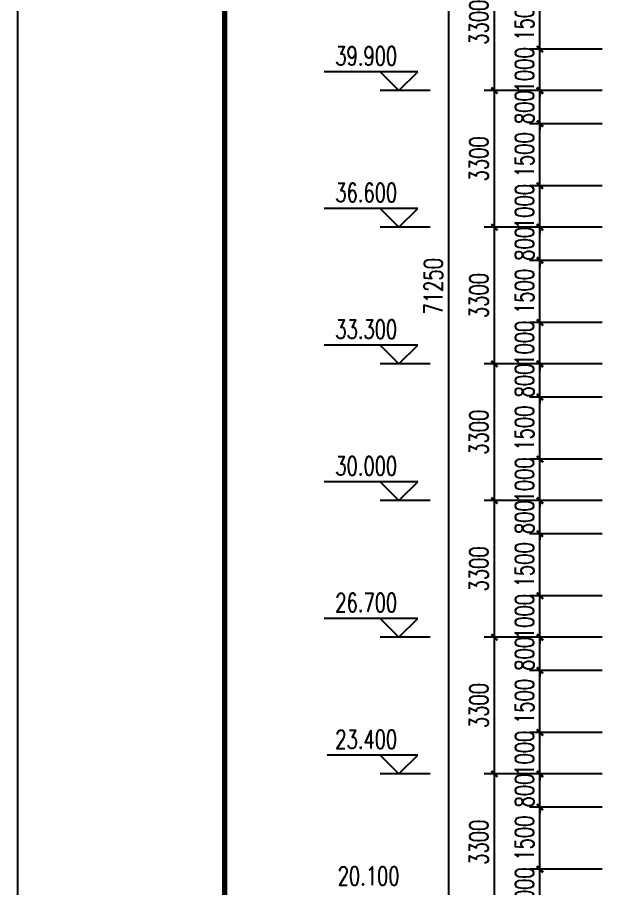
# Model space of a CAD drawing. Extents: x -1 to 1050000, y -900000 to 0.
# Drawn here: x 420000 to 434468, y -124749 to -103715 of the extents above; entities that cross this region are included whole.
import ezdxf

# ---------------------------------------------------------------- set-up
doc = ezdxf.new("R2010")
doc.units = 0
doc.header["$LTSCALE"] = 1000
doc.header["$MEASUREMENT"] = 0
for name, color, linetype in [('DIM_ELEV', 3, 'Continuous'), ('G-ANNO-TTLB-THIN', 151, 'Continuous'), ('PUB_DIM', 3, 'Continuous'), ('PUB_TEXT', 7, 'Continuous')]:
    doc.layers.add(name, color=color, linetype=linetype)
doc.layers.add('G-ANNO-TTLB-WIDE', color=214, linetype='Continuous', lineweight=100)
doc.styles.add('_TCH_DIM', font='SIMPLEX', dxfattribs={"bigfont": 'GBCBIG'})
doc.styles.add('_TCH_DIM_T3', font='SIMPLEX', dxfattribs={"width": 0.705882, "bigfont": 'GBCBIG'})
doc.dimstyles.new('_TCH_ARCH&&100', dxfattribs={"dimtxt": 297.5, "dimasz": 100, "dimexe": 250, "dimexo": 300, "dimgap": 126.25, "dimtad": 1, "dimdec": 0, "dimzin": 0, "dimdsep": 46, "dimtxsty": '_TCH_DIM_T3', "dimblk": 'ARCHTICK', "dimcen": 0.09, "dimclrt": 7, "dimazin": 2, "dimtfac": 1, "dimtdec": 0, "dimtix": 1, "dimtmove": 2, "dimatfit": 3, "dimfxl": 1, "dimtolj": 1, "dimtzin": 0, "dimarcsym": 0})

# ---------------------------------------------------------------- blocks, each defined once
blk = doc.blocks.new('_ArchTick')
at = {"color": 0, "linetype": 'ByBlock', "const_width": 0.4}
blk.add_lwpolyline([(-0.5, -0.5), (0.5, 0.5)], dxfattribs=at)
blk = doc.blocks.new('*D439')
at = {"layer": 'Defpoints', "color": 0, "transparency": 16777216}
for p in [(432618, -124281), (434418, -124281), (434418, -125281)]:
    blk.add_point(p, dxfattribs=at)
at = {"layer": 'PUB_DIM', "color": 0, "lineweight": -2, "transparency": 16777216}
for p, q in [((434118, -124281), (432368, -124281)), ((432618, -124281), (432618, -124131)), ((432618, -125281), (432618, -124281)), ((434118, -125281), (432368, -125281)), ((432618, -125281), (432618, -125431))]:
    blk.add_line(p, q, dxfattribs=at)
at = {"layer": 'PUB_DIM', "color": 0, "lineweight": -2, "transparency": 16777216, "xscale": 150, "yscale": 150, "zscale": 150}
for p, rotation in [((432618, -124281), 270), ((432618, -125281), 90)]:
    blk.add_blockref('_ArchTick', p, dxfattribs=dict(at, rotation=rotation))
at = {"layer": 'PUB_DIM', "color": 7, "transparency": 16777216, "insert": (432243, -124781), "char_height": 450, "attachment_point": 5, "rotation": 90, "style": '_TCH_DIM_T3'}
blk.add_mtext('\\A1;1000', dxfattribs=at)
blk = doc.blocks.new('*D440')
at = {"layer": 'Defpoints', "color": 0, "transparency": 16777216}
for p in [(432618, -122781), (434418, -122781), (434418, -124281)]:
    blk.add_point(p, dxfattribs=at)
at = {"layer": 'PUB_DIM', "color": 0, "lineweight": -2, "transparency": 16777216}
for p, q in [((434118, -122781), (432368, -122781)), ((432618, -124281), (432618, -122781)), ((434118, -124281), (432368, -124281))]:
    blk.add_line(p, q, dxfattribs=at)
at = {"layer": 'PUB_DIM', "color": 0, "lineweight": -2, "transparency": 16777216, "xscale": 150, "yscale": 150, "zscale": 150}
for p, rotation in [((432618, -122781), 90), ((432618, -124281), 270)]:
    blk.add_blockref('_ArchTick', p, dxfattribs=dict(at, rotation=rotation))
at = {"layer": 'PUB_DIM', "color": 7, "transparency": 16777216, "insert": (432243, -123531), "char_height": 450, "attachment_point": 5, "rotation": 90, "style": '_TCH_DIM_T3'}
blk.add_mtext('\\A1;1500', dxfattribs=at)
blk = doc.blocks.new('*D441')
at = {"layer": 'Defpoints', "color": 0, "transparency": 16777216}
for p in [(432618, -121981), (434418, -121981), (434418, -122781)]:
    blk.add_point(p, dxfattribs=at)
at = {"layer": 'PUB_DIM', "color": 0, "lineweight": -2, "transparency": 16777216}
for p, q in [((434118, -121981), (432368, -121981)), ((432618, -121981), (432618, -121831)), ((432618, -122781), (432618, -121981)), ((434118, -122781), (432368, -122781)), ((432618, -122781), (432618, -122931))]:
    blk.add_line(p, q, dxfattribs=at)
at = {"layer": 'PUB_DIM', "color": 0, "lineweight": -2, "transparency": 16777216, "xscale": 150, "yscale": 150, "zscale": 150}
for p, rotation in [((432618, -121981), 270), ((432618, -122781), 90)]:
    blk.add_blockref('_ArchTick', p, dxfattribs=dict(at, rotation=rotation))
at = {"layer": 'PUB_DIM', "color": 7, "transparency": 16777216, "insert": (432243, -122381), "char_height": 450, "attachment_point": 5, "rotation": 90, "style": '_TCH_DIM_T3'}
blk.add_mtext('\\A1;800', dxfattribs=at)
blk = doc.blocks.new('*D407')
at = {"layer": 'Defpoints', "color": 0, "transparency": 16777216}
for p in [(432618, -120981), (434418, -120981), (434418, -121981)]:
    blk.add_point(p, dxfattribs=at)
at = {"layer": 'PUB_DIM', "color": 0, "lineweight": -2, "transparency": 16777216}
for p, q in [((432618, -120981), (432618, -120831)), ((434118, -120981), (432368, -120981)), ((432618, -121981), (432618, -120981)), ((434118, -121981), (432368, -121981)), ((432618, -121981), (432618, -122131))]:
    blk.add_line(p, q, dxfattribs=at)
at = {"layer": 'PUB_DIM', "color": 0, "lineweight": -2, "transparency": 16777216, "xscale": 150, "yscale": 150, "zscale": 150}
for p, rotation in [((432618, -120981), 270), ((432618, -121981), 90)]:
    blk.add_blockref('_ArchTick', p, dxfattribs=dict(at, rotation=rotation))
at = {"layer": 'PUB_DIM', "color": 7, "transparency": 16777216, "insert": (432243, -121481), "char_height": 450, "attachment_point": 5, "rotation": 90, "style": '_TCH_DIM_T3'}
blk.add_mtext('\\A1;1000', dxfattribs=at)
blk = doc.blocks.new('*D408')
at = {"layer": 'Defpoints', "color": 0, "transparency": 16777216}
for p in [(432618, -119481), (434418, -119481), (434418, -120981)]:
    blk.add_point(p, dxfattribs=at)
at = {"layer": 'PUB_DIM', "color": 0, "lineweight": -2, "transparency": 16777216}
for p, q in [((434118, -119481), (432368, -119481)), ((432618, -120981), (432618, -119481)), ((434118, -120981), (432368, -120981))]:
    blk.add_line(p, q, dxfattribs=at)
at = {"layer": 'PUB_DIM', "color": 0, "lineweight": -2, "transparency": 16777216, "xscale": 150, "yscale": 150, "zscale": 150}
for p, rotation in [((432618, -119481), 90), ((432618, -120981), 270)]:
    blk.add_blockref('_ArchTick', p, dxfattribs=dict(at, rotation=rotation))
at = {"layer": 'PUB_DIM', "color": 7, "transparency": 16777216, "insert": (432243, -120231), "char_height": 450, "attachment_point": 5, "rotation": 90, "style": '_TCH_DIM_T3'}
blk.add_mtext('\\A1;1500', dxfattribs=at)
blk = doc.blocks.new('*D409')
at = {"layer": 'Defpoints', "color": 0, "transparency": 16777216}
for p in [(432618, -118681), (434418, -118681), (434418, -119481)]:
    blk.add_point(p, dxfattribs=at)
at = {"layer": 'PUB_DIM', "color": 0, "lineweight": -2, "transparency": 16777216}
for p, q in [((432618, -118681), (432618, -118531)), ((434118, -118681), (432368, -118681)), ((432618, -119481), (432618, -118681)), ((434118, -119481), (432368, -119481)), ((432618, -119481), (432618, -119631))]:
    blk.add_line(p, q, dxfattribs=at)
at = {"layer": 'PUB_DIM', "color": 0, "lineweight": -2, "transparency": 16777216, "xscale": 150, "yscale": 150, "zscale": 150}
for p, rotation in [((432618, -118681), 270), ((432618, -119481), 90)]:
    blk.add_blockref('_ArchTick', p, dxfattribs=dict(at, rotation=rotation))
at = {"layer": 'PUB_DIM', "color": 7, "transparency": 16777216, "insert": (432243, -119081), "char_height": 450, "attachment_point": 5, "rotation": 90, "style": '_TCH_DIM_T3'}
blk.add_mtext('\\A1;800', dxfattribs=at)
blk = doc.blocks.new('*D410')
at = {"layer": 'Defpoints', "color": 0, "transparency": 16777216}
for p in [(432618, -117681), (434418, -117681), (434418, -118681)]:
    blk.add_point(p, dxfattribs=at)
at = {"layer": 'PUB_DIM', "color": 0, "lineweight": -2, "transparency": 16777216}
for p, q in [((432618, -117681), (432618, -117531)), ((434118, -117681), (432368, -117681)), ((432618, -118681), (432618, -117681)), ((434118, -118681), (432368, -118681)), ((432618, -118681), (432618, -118831))]:
    blk.add_line(p, q, dxfattribs=at)
at = {"layer": 'PUB_DIM', "color": 0, "lineweight": -2, "transparency": 16777216, "xscale": 150, "yscale": 150, "zscale": 150}
for p, rotation in [((432618, -117681), 270), ((432618, -118681), 90)]:
    blk.add_blockref('_ArchTick', p, dxfattribs=dict(at, rotation=rotation))
at = {"layer": 'PUB_DIM', "color": 7, "transparency": 16777216, "insert": (432243, -118181), "char_height": 450, "attachment_point": 5, "rotation": 90, "style": '_TCH_DIM_T3'}
blk.add_mtext('\\A1;1000', dxfattribs=at)
blk = doc.blocks.new('*D411')
at = {"layer": 'Defpoints', "color": 0, "transparency": 16777216}
for p in [(432618, -116181), (434418, -116181), (434418, -117681)]:
    blk.add_point(p, dxfattribs=at)
at = {"layer": 'PUB_DIM', "color": 0, "lineweight": -2, "transparency": 16777216}
for p, q in [((434118, -116181), (432368, -116181)), ((432618, -117681), (432618, -116181)), ((434118, -117681), (432368, -117681))]:
    blk.add_line(p, q, dxfattribs=at)
at = {"layer": 'PUB_DIM', "color": 0, "lineweight": -2, "transparency": 16777216, "xscale": 150, "yscale": 150, "zscale": 150}
for p, rotation in [((432618, -116181), 90), ((432618, -117681), 270)]:
    blk.add_blockref('_ArchTick', p, dxfattribs=dict(at, rotation=rotation))
at = {"layer": 'PUB_DIM', "color": 7, "transparency": 16777216, "insert": (432243, -116931), "char_height": 450, "attachment_point": 5, "rotation": 90, "style": '_TCH_DIM_T3'}
blk.add_mtext('\\A1;1500', dxfattribs=at)
blk = doc.blocks.new('*D412')
at = {"layer": 'Defpoints', "color": 0, "transparency": 16777216}
for p in [(432618, -115381), (434418, -115381), (434418, -116181)]:
    blk.add_point(p, dxfattribs=at)
at = {"layer": 'PUB_DIM', "color": 0, "lineweight": -2, "transparency": 16777216}
for p, q in [((432618, -115381), (432618, -115231)), ((434118, -115381), (432368, -115381)), ((432618, -116181), (432618, -115381)), ((434118, -116181), (432368, -116181)), ((432618, -116181), (432618, -116331))]:
    blk.add_line(p, q, dxfattribs=at)
at = {"layer": 'PUB_DIM', "color": 0, "lineweight": -2, "transparency": 16777216, "xscale": 150, "yscale": 150, "zscale": 150}
for p, rotation in [((432618, -115381), 270), ((432618, -116181), 90)]:
    blk.add_blockref('_ArchTick', p, dxfattribs=dict(at, rotation=rotation))
at = {"layer": 'PUB_DIM', "color": 7, "transparency": 16777216, "insert": (432243, -115781), "char_height": 450, "attachment_point": 5, "rotation": 90, "style": '_TCH_DIM_T3'}
blk.add_mtext('\\A1;800', dxfattribs=at)
blk = doc.blocks.new('*D413')
at = {"layer": 'Defpoints', "color": 0, "transparency": 16777216}
for p in [(432618, -114381), (434418, -114381), (434418, -115381)]:
    blk.add_point(p, dxfattribs=at)
at = {"layer": 'PUB_DIM', "color": 0, "lineweight": -2, "transparency": 16777216}
for p, q in [((434118, -114381), (432368, -114381)), ((432618, -114381), (432618, -114231)), ((432618, -115381), (432618, -114381)), ((434118, -115381), (432368, -115381)), ((432618, -115381), (432618, -115531))]:
    blk.add_line(p, q, dxfattribs=at)
at = {"layer": 'PUB_DIM', "color": 0, "lineweight": -2, "transparency": 16777216, "xscale": 150, "yscale": 150, "zscale": 150}
for p, rotation in [((432618, -114381), 270), ((432618, -115381), 90)]:
    blk.add_blockref('_ArchTick', p, dxfattribs=dict(at, rotation=rotation))
at = {"layer": 'PUB_DIM', "color": 7, "transparency": 16777216, "insert": (432243, -114881), "char_height": 450, "attachment_point": 5, "rotation": 90, "style": '_TCH_DIM_T3'}
blk.add_mtext('\\A1;1000', dxfattribs=at)
blk = doc.blocks.new('*D414')
at = {"layer": 'Defpoints', "color": 0, "transparency": 16777216}
for p in [(432618, -112881), (434418, -112881), (434418, -114381)]:
    blk.add_point(p, dxfattribs=at)
at = {"layer": 'PUB_DIM', "color": 0, "lineweight": -2, "transparency": 16777216}
for p, q in [((434118, -112881), (432368, -112881)), ((432618, -114381), (432618, -112881)), ((434118, -114381), (432368, -114381))]:
    blk.add_line(p, q, dxfattribs=at)
at = {"layer": 'PUB_DIM', "color": 0, "lineweight": -2, "transparency": 16777216, "xscale": 150, "yscale": 150, "zscale": 150}
for p, rotation in [((432618, -112881), 90), ((432618, -114381), 270)]:
    blk.add_blockref('_ArchTick', p, dxfattribs=dict(at, rotation=rotation))
at = {"layer": 'PUB_DIM', "color": 7, "transparency": 16777216, "insert": (432243, -113631), "char_height": 450, "attachment_point": 5, "rotation": 90, "style": '_TCH_DIM_T3'}
blk.add_mtext('\\A1;1500', dxfattribs=at)
blk = doc.blocks.new('*D442')
at = {"layer": 'Defpoints', "color": 0, "transparency": 16777216}
for p in [(432618, -112081), (434418, -112081), (434418, -112881)]:
    blk.add_point(p, dxfattribs=at)
at = {"layer": 'PUB_DIM', "color": 0, "lineweight": -2, "transparency": 16777216}
for p, q in [((434118, -112081), (432368, -112081)), ((432618, -112081), (432618, -111931)), ((432618, -112881), (432618, -112081)), ((434118, -112881), (432368, -112881)), ((432618, -112881), (432618, -113031))]:
    blk.add_line(p, q, dxfattribs=at)
at = {"layer": 'PUB_DIM', "color": 0, "lineweight": -2, "transparency": 16777216, "xscale": 150, "yscale": 150, "zscale": 150}
for p, rotation in [((432618, -112081), 270), ((432618, -112881), 90)]:
    blk.add_blockref('_ArchTick', p, dxfattribs=dict(at, rotation=rotation))
at = {"layer": 'PUB_DIM', "color": 7, "transparency": 16777216, "insert": (432243, -112481), "char_height": 450, "attachment_point": 5, "rotation": 90, "style": '_TCH_DIM_T3'}
blk.add_mtext('\\A1;800', dxfattribs=at)
blk = doc.blocks.new('*D443')
at = {"layer": 'Defpoints', "color": 0, "transparency": 16777216}
for p in [(432618, -111081), (434418, -111081), (434418, -112081)]:
    blk.add_point(p, dxfattribs=at)
at = {"layer": 'PUB_DIM', "color": 0, "lineweight": -2, "transparency": 16777216}
for p, q in [((432618, -111081), (432618, -110931)), ((434118, -111081), (432368, -111081)), ((432618, -112081), (432618, -111081)), ((434118, -112081), (432368, -112081)), ((432618, -112081), (432618, -112231))]:
    blk.add_line(p, q, dxfattribs=at)
at = {"layer": 'PUB_DIM', "color": 0, "lineweight": -2, "transparency": 16777216, "xscale": 150, "yscale": 150, "zscale": 150}
for p, rotation in [((432618, -111081), 270), ((432618, -112081), 90)]:
    blk.add_blockref('_ArchTick', p, dxfattribs=dict(at, rotation=rotation))
at = {"layer": 'PUB_DIM', "color": 7, "transparency": 16777216, "insert": (432243, -111581), "char_height": 450, "attachment_point": 5, "rotation": 90, "style": '_TCH_DIM_T3'}
blk.add_mtext('\\A1;1000', dxfattribs=at)
blk = doc.blocks.new('*D444')
at = {"layer": 'Defpoints', "color": 0, "transparency": 16777216}
for p in [(432618, -109581), (434418, -109581), (434418, -111081)]:
    blk.add_point(p, dxfattribs=at)
at = {"layer": 'PUB_DIM', "color": 0, "lineweight": -2, "transparency": 16777216}
for p, q in [((434118, -109581), (432368, -109581)), ((432618, -111081), (432618, -109581)), ((434118, -111081), (432368, -111081))]:
    blk.add_line(p, q, dxfattribs=at)
at = {"layer": 'PUB_DIM', "color": 0, "lineweight": -2, "transparency": 16777216, "xscale": 150, "yscale": 150, "zscale": 150}
for p, rotation in [((432618, -109581), 90), ((432618, -111081), 270)]:
    blk.add_blockref('_ArchTick', p, dxfattribs=dict(at, rotation=rotation))
at = {"layer": 'PUB_DIM', "color": 7, "transparency": 16777216, "insert": (432243, -110331), "char_height": 450, "attachment_point": 5, "rotation": 90, "style": '_TCH_DIM_T3'}
blk.add_mtext('\\A1;1500', dxfattribs=at)
blk = doc.blocks.new('*D445')
at = {"layer": 'Defpoints', "color": 0, "transparency": 16777216}
for p in [(432618, -108781), (434418, -108781), (434418, -109581)]:
    blk.add_point(p, dxfattribs=at)
at = {"layer": 'PUB_DIM', "color": 0, "lineweight": -2, "transparency": 16777216}
for p, q in [((432618, -108781), (432618, -108631)), ((434118, -108781), (432368, -108781)), ((432618, -109581), (432618, -108781)), ((434118, -109581), (432368, -109581)), ((432618, -109581), (432618, -109731))]:
    blk.add_line(p, q, dxfattribs=at)
at = {"layer": 'PUB_DIM', "color": 0, "lineweight": -2, "transparency": 16777216, "xscale": 150, "yscale": 150, "zscale": 150}
for p, rotation in [((432618, -108781), 270), ((432618, -109581), 90)]:
    blk.add_blockref('_ArchTick', p, dxfattribs=dict(at, rotation=rotation))
at = {"layer": 'PUB_DIM', "color": 7, "transparency": 16777216, "insert": (432243, -109181), "char_height": 450, "attachment_point": 5, "rotation": 90, "style": '_TCH_DIM_T3'}
blk.add_mtext('\\A1;800', dxfattribs=at)
blk = doc.blocks.new('*D446')
at = {"layer": 'Defpoints', "color": 0, "transparency": 16777216}
for p in [(432618, -107781), (434418, -107781), (434418, -108781)]:
    blk.add_point(p, dxfattribs=at)
at = {"layer": 'PUB_DIM', "color": 0, "lineweight": -2, "transparency": 16777216}
for p, q in [((432618, -107781), (432618, -107631)), ((434118, -107781), (432368, -107781)), ((432618, -108781), (432618, -107781)), ((434118, -108781), (432368, -108781)), ((432618, -108781), (432618, -108931))]:
    blk.add_line(p, q, dxfattribs=at)
at = {"layer": 'PUB_DIM', "color": 0, "lineweight": -2, "transparency": 16777216, "xscale": 150, "yscale": 150, "zscale": 150}
for p, rotation in [((432618, -107781), 270), ((432618, -108781), 90)]:
    blk.add_blockref('_ArchTick', p, dxfattribs=dict(at, rotation=rotation))
at = {"layer": 'PUB_DIM', "color": 7, "transparency": 16777216, "insert": (432243, -108281), "char_height": 450, "attachment_point": 5, "rotation": 90, "style": '_TCH_DIM_T3'}
blk.add_mtext('\\A1;1000', dxfattribs=at)
blk = doc.blocks.new('*D447')
at = {"layer": 'Defpoints', "color": 0, "transparency": 16777216}
for p in [(432618, -106281), (434418, -106281), (434418, -107781)]:
    blk.add_point(p, dxfattribs=at)
at = {"layer": 'PUB_DIM', "color": 0, "lineweight": -2, "transparency": 16777216}
for p, q in [((434118, -106281), (432368, -106281)), ((432618, -107781), (432618, -106281)), ((434118, -107781), (432368, -107781))]:
    blk.add_line(p, q, dxfattribs=at)
at = {"layer": 'PUB_DIM', "color": 0, "lineweight": -2, "transparency": 16777216, "xscale": 150, "yscale": 150, "zscale": 150}
for p, rotation in [((432618, -106281), 90), ((432618, -107781), 270)]:
    blk.add_blockref('_ArchTick', p, dxfattribs=dict(at, rotation=rotation))
at = {"layer": 'PUB_DIM', "color": 7, "transparency": 16777216, "insert": (432243, -107031), "char_height": 450, "attachment_point": 5, "rotation": 90, "style": '_TCH_DIM_T3'}
blk.add_mtext('\\A1;1500', dxfattribs=at)
blk = doc.blocks.new('*D448')
at = {"layer": 'Defpoints', "color": 0, "transparency": 16777216}
for p in [(432618, -105481), (434418, -105481), (434418, -106281)]:
    blk.add_point(p, dxfattribs=at)
at = {"layer": 'PUB_DIM', "color": 0, "lineweight": -2, "transparency": 16777216}
for p, q in [((432618, -105481), (432618, -105331)), ((434118, -105481), (432368, -105481)), ((432618, -106281), (432618, -105481)), ((434118, -106281), (432368, -106281)), ((432618, -106281), (432618, -106431))]:
    blk.add_line(p, q, dxfattribs=at)
at = {"layer": 'PUB_DIM', "color": 0, "lineweight": -2, "transparency": 16777216, "xscale": 150, "yscale": 150, "zscale": 150}
for p, rotation in [((432618, -105481), 270), ((432618, -106281), 90)]:
    blk.add_blockref('_ArchTick', p, dxfattribs=dict(at, rotation=rotation))
at = {"layer": 'PUB_DIM', "color": 7, "transparency": 16777216, "insert": (432243, -105881), "char_height": 450, "attachment_point": 5, "rotation": 90, "style": '_TCH_DIM_T3'}
blk.add_mtext('\\A1;800', dxfattribs=at)
blk = doc.blocks.new('*D449')
at = {"layer": 'Defpoints', "color": 0, "transparency": 16777216}
for p in [(432618, -104481), (434418, -104481), (434418, -105481)]:
    blk.add_point(p, dxfattribs=at)
at = {"layer": 'PUB_DIM', "color": 0, "lineweight": -2, "transparency": 16777216}
for p, q in [((434118, -104481), (432368, -104481)), ((432618, -104481), (432618, -104331)), ((432618, -105481), (432618, -104481)), ((434118, -105481), (432368, -105481)), ((432618, -105481), (432618, -105631))]:
    blk.add_line(p, q, dxfattribs=at)
at = {"layer": 'PUB_DIM', "color": 0, "lineweight": -2, "transparency": 16777216, "xscale": 150, "yscale": 150, "zscale": 150}
for p, rotation in [((432618, -104481), 270), ((432618, -105481), 90)]:
    blk.add_blockref('_ArchTick', p, dxfattribs=dict(at, rotation=rotation))
at = {"layer": 'PUB_DIM', "color": 7, "transparency": 16777216, "insert": (432243, -104981), "char_height": 450, "attachment_point": 5, "rotation": 90, "style": '_TCH_DIM_T3'}
blk.add_mtext('\\A1;1000', dxfattribs=at)
blk = doc.blocks.new('*D450')
at = {"layer": 'Defpoints', "color": 0, "transparency": 16777216}
for p in [(432618, -102981), (434418, -102981), (434418, -104481)]:
    blk.add_point(p, dxfattribs=at)
at = {"layer": 'PUB_DIM', "color": 0, "lineweight": -2, "transparency": 16777216}
for p, q in [((434118, -102981), (432368, -102981)), ((432618, -104481), (432618, -102981)), ((434118, -104481), (432368, -104481))]:
    blk.add_line(p, q, dxfattribs=at)
at = {"layer": 'PUB_DIM', "color": 0, "lineweight": -2, "transparency": 16777216, "xscale": 150, "yscale": 150, "zscale": 150}
for p, rotation in [((432618, -102981), 90), ((432618, -104481), 270)]:
    blk.add_blockref('_ArchTick', p, dxfattribs=dict(at, rotation=rotation))
at = {"layer": 'PUB_DIM', "color": 7, "transparency": 16777216, "insert": (432243, -103731), "char_height": 450, "attachment_point": 5, "rotation": 90, "style": '_TCH_DIM_T3'}
blk.add_mtext('\\A1;1500', dxfattribs=at)
blk = doc.blocks.new('*D492')
at = {"layer": 'Defpoints', "color": 0, "transparency": 16777216}
for p in [(431518, -102181), (434018, -102181), (434018, -105481)]:
    blk.add_point(p, dxfattribs=at)
at = {"layer": 'PUB_DIM', "color": 0, "lineweight": -2, "transparency": 16777216}
for p, q in [((433718, -102181), (431268, -102181)), ((431518, -105481), (431518, -102181)), ((433718, -105481), (431268, -105481))]:
    blk.add_line(p, q, dxfattribs=at)
at = {"layer": 'PUB_DIM', "color": 0, "lineweight": -2, "transparency": 16777216, "xscale": 150, "yscale": 150, "zscale": 150}
for p, rotation in [((431518, -102181), 90), ((431518, -105481), 270)]:
    blk.add_blockref('_ArchTick', p, dxfattribs=dict(at, rotation=rotation))
at = {"layer": 'PUB_DIM', "color": 7, "transparency": 16777216, "insert": (431143, -103831), "char_height": 450, "attachment_point": 5, "rotation": 90, "style": '_TCH_DIM_T3'}
blk.add_mtext('\\A1;3300', dxfattribs=at)
blk = doc.blocks.new('*D493')
at = {"layer": 'Defpoints', "color": 0, "transparency": 16777216}
for p in [(431518, -105481), (434018, -105481), (434018, -108781)]:
    blk.add_point(p, dxfattribs=at)
at = {"layer": 'PUB_DIM', "color": 0, "lineweight": -2, "transparency": 16777216}
for p, q in [((433718, -105481), (431268, -105481)), ((431518, -108781), (431518, -105481)), ((433718, -108781), (431268, -108781))]:
    blk.add_line(p, q, dxfattribs=at)
at = {"layer": 'PUB_DIM', "color": 0, "lineweight": -2, "transparency": 16777216, "xscale": 150, "yscale": 150, "zscale": 150}
for p, rotation in [((431518, -105481), 90), ((431518, -108781), 270)]:
    blk.add_blockref('_ArchTick', p, dxfattribs=dict(at, rotation=rotation))
at = {"layer": 'PUB_DIM', "color": 7, "transparency": 16777216, "insert": (431143, -107131), "char_height": 450, "attachment_point": 5, "rotation": 90, "style": '_TCH_DIM_T3'}
blk.add_mtext('\\A1;3300', dxfattribs=at)
blk = doc.blocks.new('*D494')
at = {"layer": 'Defpoints', "color": 0, "transparency": 16777216}
for p in [(431518, -108781), (434018, -108781), (434018, -112081)]:
    blk.add_point(p, dxfattribs=at)
at = {"layer": 'PUB_DIM', "color": 0, "lineweight": -2, "transparency": 16777216}
for p, q in [((433718, -108781), (431268, -108781)), ((431518, -112081), (431518, -108781)), ((433718, -112081), (431268, -112081))]:
    blk.add_line(p, q, dxfattribs=at)
at = {"layer": 'PUB_DIM', "color": 0, "lineweight": -2, "transparency": 16777216, "xscale": 150, "yscale": 150, "zscale": 150}
for p, rotation in [((431518, -108781), 90), ((431518, -112081), 270)]:
    blk.add_blockref('_ArchTick', p, dxfattribs=dict(at, rotation=rotation))
at = {"layer": 'PUB_DIM', "color": 7, "transparency": 16777216, "insert": (431143, -110431), "char_height": 450, "attachment_point": 5, "rotation": 90, "style": '_TCH_DIM_T3'}
blk.add_mtext('\\A1;3300', dxfattribs=at)
blk = doc.blocks.new('*D495')
at = {"layer": 'Defpoints', "color": 0, "transparency": 16777216}
for p in [(431518, -112081), (434018, -112081), (434018, -115381)]:
    blk.add_point(p, dxfattribs=at)
at = {"layer": 'PUB_DIM', "color": 0, "lineweight": -2, "transparency": 16777216}
for p, q in [((433718, -112081), (431268, -112081)), ((431518, -115381), (431518, -112081)), ((433718, -115381), (431268, -115381))]:
    blk.add_line(p, q, dxfattribs=at)
at = {"layer": 'PUB_DIM', "color": 0, "lineweight": -2, "transparency": 16777216, "xscale": 150, "yscale": 150, "zscale": 150}
for p, rotation in [((431518, -112081), 90), ((431518, -115381), 270)]:
    blk.add_blockref('_ArchTick', p, dxfattribs=dict(at, rotation=rotation))
at = {"layer": 'PUB_DIM', "color": 7, "transparency": 16777216, "insert": (431143, -113731), "char_height": 450, "attachment_point": 5, "rotation": 90, "style": '_TCH_DIM_T3'}
blk.add_mtext('\\A1;3300', dxfattribs=at)
blk = doc.blocks.new('*D496')
at = {"layer": 'Defpoints', "color": 0, "transparency": 16777216}
for p in [(431518, -115381), (434018, -115381), (434018, -118681)]:
    blk.add_point(p, dxfattribs=at)
at = {"layer": 'PUB_DIM', "color": 0, "lineweight": -2, "transparency": 16777216}
for p, q in [((433718, -115381), (431268, -115381)), ((431518, -118681), (431518, -115381)), ((433718, -118681), (431268, -118681))]:
    blk.add_line(p, q, dxfattribs=at)
at = {"layer": 'PUB_DIM', "color": 0, "lineweight": -2, "transparency": 16777216, "xscale": 150, "yscale": 150, "zscale": 150}
for p, rotation in [((431518, -115381), 90), ((431518, -118681), 270)]:
    blk.add_blockref('_ArchTick', p, dxfattribs=dict(at, rotation=rotation))
at = {"layer": 'PUB_DIM', "color": 7, "transparency": 16777216, "insert": (431143, -117031), "char_height": 450, "attachment_point": 5, "rotation": 90, "style": '_TCH_DIM_T3'}
blk.add_mtext('\\A1;3300', dxfattribs=at)
blk = doc.blocks.new('*D469')
at = {"layer": 'Defpoints', "color": 0, "transparency": 16777216}
for p in [(431518, -118681), (434018, -118681), (434018, -121981)]:
    blk.add_point(p, dxfattribs=at)
at = {"layer": 'PUB_DIM', "color": 0, "lineweight": -2, "transparency": 16777216}
for p, q in [((433718, -118681), (431268, -118681)), ((431518, -121981), (431518, -118681)), ((433718, -121981), (431268, -121981))]:
    blk.add_line(p, q, dxfattribs=at)
at = {"layer": 'PUB_DIM', "color": 0, "lineweight": -2, "transparency": 16777216, "xscale": 150, "yscale": 150, "zscale": 150}
for p, rotation in [((431518, -118681), 90), ((431518, -121981), 270)]:
    blk.add_blockref('_ArchTick', p, dxfattribs=dict(at, rotation=rotation))
at = {"layer": 'PUB_DIM', "color": 7, "transparency": 16777216, "insert": (431143, -120331), "char_height": 450, "attachment_point": 5, "rotation": 90, "style": '_TCH_DIM_T3'}
blk.add_mtext('\\A1;3300', dxfattribs=at)
blk = doc.blocks.new('*D470')
at = {"layer": 'Defpoints', "color": 0, "transparency": 16777216}
for p in [(431518, -121981), (434018, -121981), (434018, -125281)]:
    blk.add_point(p, dxfattribs=at)
at = {"layer": 'PUB_DIM', "color": 0, "lineweight": -2, "transparency": 16777216}
for p, q in [((433718, -121981), (431268, -121981)), ((431518, -125281), (431518, -121981)), ((433718, -125281), (431268, -125281))]:
    blk.add_line(p, q, dxfattribs=at)
at = {"layer": 'PUB_DIM', "color": 0, "lineweight": -2, "transparency": 16777216, "xscale": 150, "yscale": 150, "zscale": 150}
for p, rotation in [((431518, -121981), 90), ((431518, -125281), 270)]:
    blk.add_blockref('_ArchTick', p, dxfattribs=dict(at, rotation=rotation))
at = {"layer": 'PUB_DIM', "color": 7, "transparency": 16777216, "insert": (431143, -123631), "char_height": 450, "attachment_point": 5, "rotation": 90, "style": '_TCH_DIM_T3'}
blk.add_mtext('\\A1;3300', dxfattribs=at)
blk = doc.blocks.new('*D477')
at = {"layer": 'Defpoints', "color": 0, "transparency": 16777216}
for p in [(430418, -74581), (433618, -74581), (433618, -145831)]:
    blk.add_point(p, dxfattribs=at)
at = {"layer": 'PUB_DIM', "color": 0, "lineweight": -2, "transparency": 16777216}
for p, q in [((433318, -74581), (430168, -74581)), ((430418, -145831), (430418, -74581)), ((433318, -145831), (430168, -145831))]:
    blk.add_line(p, q, dxfattribs=at)
at = {"layer": 'PUB_DIM', "color": 0, "lineweight": -2, "transparency": 16777216, "xscale": 150, "yscale": 150, "zscale": 150}
for p, rotation in [((430418, -74581), 90), ((430418, -145831), 270)]:
    blk.add_blockref('_ArchTick', p, dxfattribs=dict(at, rotation=rotation))
at = {"layer": 'PUB_DIM', "color": 7, "transparency": 16777216, "insert": (430043, -110206), "char_height": 450, "attachment_point": 5, "rotation": 90, "style": '_TCH_DIM_T3'}
blk.add_mtext('\\A1;71250', dxfattribs=at)

msp = doc.modelspace()

# ---------------------------------------------------------------- linework, layer by layer
msp.add_line((420000, 0), (420000, -900000))
at = {"layer": 'DIM_ELEV'}
for p, q in [((429666.11, -105027.83), (427407.05, -105027.83)), ((429213.09, -105480.85), (428760.07, -105027.83)), ((429213.09, -105480.85), (429666.11, -105027.83)), ((429968.13, -105480.85), (428760.07, -105480.85)), ((429666.11, -108327.83), (427407.05, -108327.83)), ((429213.09, -108780.85), (428760.07, -108327.83)), ((429213.09, -108780.85), (429666.11, -108327.83)), ((429968.13, -108780.85), (428760.07, -108780.85)), ((429666.11, -111627.83), (427407.05, -111627.83)), ((429213.09, -112080.85), (428760.07, -111627.83)), ((429213.09, -112080.85), (429666.11, -111627.83)), ((429968.13, -112080.85), (428760.07, -112080.85)), ((429666.11, -114927.83), (427407.05, -114927.83)), ((429213.09, -115380.85), (428760.07, -114927.83)), ((429213.09, -115380.85), (429666.11, -114927.83)), ((429968.13, -115380.85), (428760.07, -115380.85)), ((429666.11, -118227.83), (427407.05, -118227.83)), ((429213.09, -118680.85), (428760.07, -118227.83)), ((429213.09, -118680.85), (429666.11, -118227.83)), ((429968.13, -118680.85), (428760.07, -118680.85)), ((429666.11, -121527.83), (427476.52, -121527.83)), ((429213.09, -121980.85), (428760.07, -121527.83)), ((429213.09, -121980.85), (429666.11, -121527.83)), ((429968.13, -121980.85), (428760.07, -121980.85))]:
    msp.add_line(p, q, dxfattribs=at)
at = {"layer": 'G-ANNO-TTLB-THIN'}
msp.add_lwpolyline([(420000, -180000), (588200, -180000), (588200, -61200), (420000, -61200)], close=True, dxfattribs=at)
at = {"layer": 'G-ANNO-TTLB-WIDE'}
msp.add_lwpolyline([(586200, -63200), (425000, -63200), (425000, -178000), (586200, -178000)], close=True, dxfattribs=at)

# ---------------------------------------------------------------- texts
at = {"layer": 'PUB_TEXT', "style": '_TCH_DIM', "width": 0.705882}
for s, p in [('39.900', (427675.85, -104869.27)), ('36.600', (427675.85, -108169.27)), ('33.300', (427675.85, -111469.27)), ('30.000', (427675.85, -114769.27)), ('26.700', (427675.85, -118069.27)), ('23.400', (427675.85, -121369.27)), ('20.100', (427733.23, -124669.27))]:
    msp.add_text(s, height=449.245, dxfattribs=at).set_placement(p)

# ---------------------------------------------------------------- dimensions: what is measured, and where the dimension line sits
at = {"layer": 'PUB_DIM'}
for p1, p2, distance, picture, middle in [((433618.13, -145830.85), (433618.13, -74580.85), 3200, '*D477', (430043.13, -110205.85)), ((434018.13, -105480.85), (434018.13, -102180.85), 2500, '*D492', (431143.13, -103830.85)), ((434418.13, -104480.85), (434418.13, -102980.85), 1800, '*D450', (432243.13, -103730.85)), ((434418.13, -105480.85), (434418.13, -104480.85), 1800, '*D449', (432243.13, -104980.85)), ((434418.13, -106280.85), (434418.13, -105480.85), 1800, '*D448', (432243.13, -105880.85)), ((434018.13, -108780.85), (434018.13, -105480.85), 2500, '*D493', (431143.13, -107130.85)), ((434418.13, -107780.85), (434418.13, -106280.85), 1800, '*D447', (432243.13, -107030.85)), ((434418.13, -108780.85), (434418.13, -107780.85), 1800, '*D446', (432243.13, -108280.85)), ((434018.13, -112080.85), (434018.13, -108780.85), 2500, '*D494', (431143.13, -110430.85)), ((434418.13, -109580.85), (434418.13, -108780.85), 1800, '*D445', (432243.13, -109180.85)), ((434418.13, -111080.85), (434418.13, -109580.85), 1800, '*D444', (432243.13, -110330.85)), ((434418.13, -112080.85), (434418.13, -111080.85), 1800, '*D443', (432243.13, -111580.85)), ((434018.13, -115380.85), (434018.13, -112080.85), 2500, '*D495', (431143.13, -113730.85)), ((434418.13, -112880.85), (434418.13, -112080.85), 1800, '*D442', (432243.13, -112480.85)), ((434418.13, -114380.85), (434418.13, -112880.85), 1800, '*D414', (432243.13, -113630.85)), ((434418.13, -115380.85), (434418.13, -114380.85), 1800, '*D413', (432243.13, -114880.85)), ((434418.13, -116180.85), (434418.13, -115380.85), 1800, '*D412', (432243.13, -115780.85)), ((434018.13, -118680.85), (434018.13, -115380.85), 2500, '*D496', (431143.13, -117030.85)), ((434418.13, -117680.85), (434418.13, -116180.85), 1800, '*D411', (432243.13, -116930.85)), ((434418.13, -118680.85), (434418.13, -117680.85), 1800, '*D410', (432243.13, -118180.85)), ((434018.13, -121980.85), (434018.13, -118680.85), 2500, '*D469', (431143.13, -120330.85)), ((434418.13, -119480.85), (434418.13, -118680.85), 1800, '*D409', (432243.13, -119080.85)), ((434418.13, -120980.85), (434418.13, -119480.85), 1800, '*D408', (432243.13, -120230.85)), ((434418.13, -121980.85), (434418.13, -120980.85), 1800, '*D407', (432243.13, -121480.85)), ((434018.13, -125280.85), (434018.13, -121980.85), 2500, '*D470', (431143.13, -123630.85)), ((434418.13, -122780.85), (434418.13, -121980.85), 1800, '*D441', (432243.13, -122380.85)), ((434418.13, -124280.85), (434418.13, -122780.85), 1800, '*D440', (432243.13, -123530.85)), ((434418.13, -125280.85), (434418.13, -124280.85), 1800, '*D439', (432243.13, -124780.85))]:
    dim = msp.add_aligned_dim(p1=p1, p2=p2, distance=distance, dimstyle='_TCH_ARCH&&100', override={"dimtxt": 450, "dimasz": 150, "dimgap": 150}, dxfattribs=at)
    dim.commit()
    dim.dimension.update_dxf_attribs({"geometry": picture, "text_midpoint": middle})

doc.saveas('drawing.dxf')
